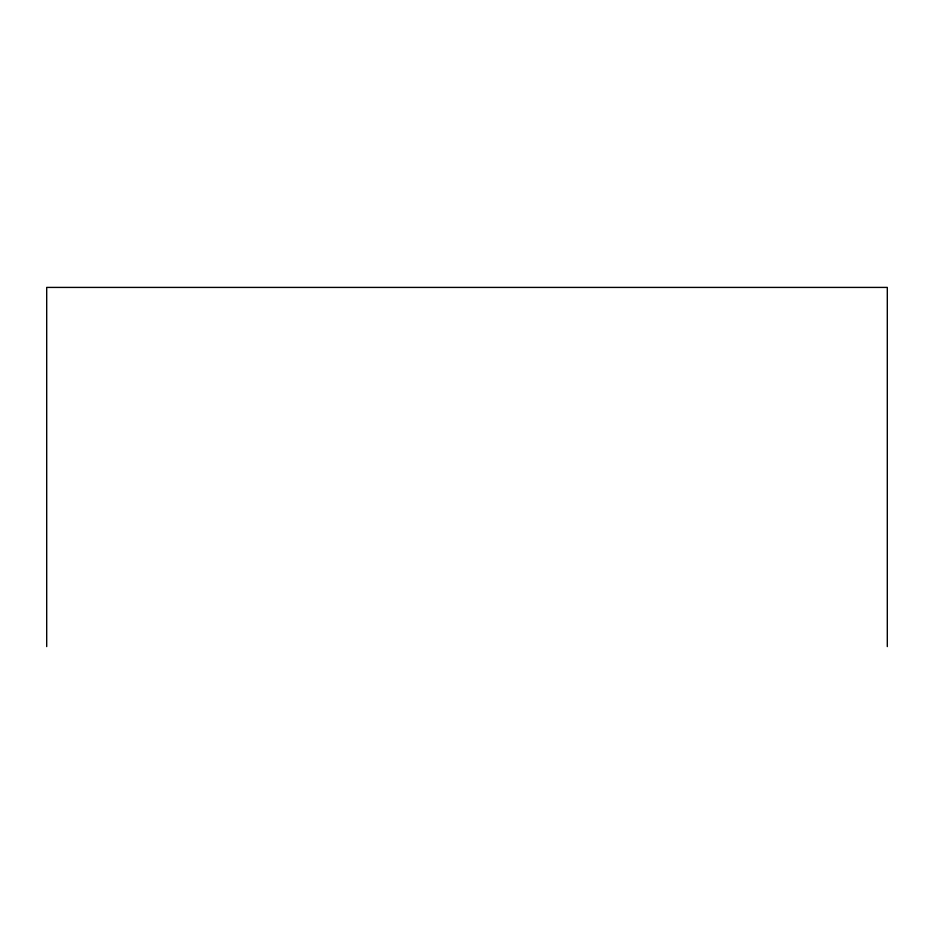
<?xml version="1.0" encoding="UTF-8"?>
<svg xmlns="http://www.w3.org/2000/svg" width="934" height="934" viewBox="0 0 934 934"><rect width="100%" height="100%" fill="white"/><g stroke="black" fill="none" stroke-linecap="round" stroke-linejoin="round"><path stroke-width="1.4" d="M887.3 646.585L887.3 287.415L46.7 287.415L46.7 646.585"/></g></svg>
